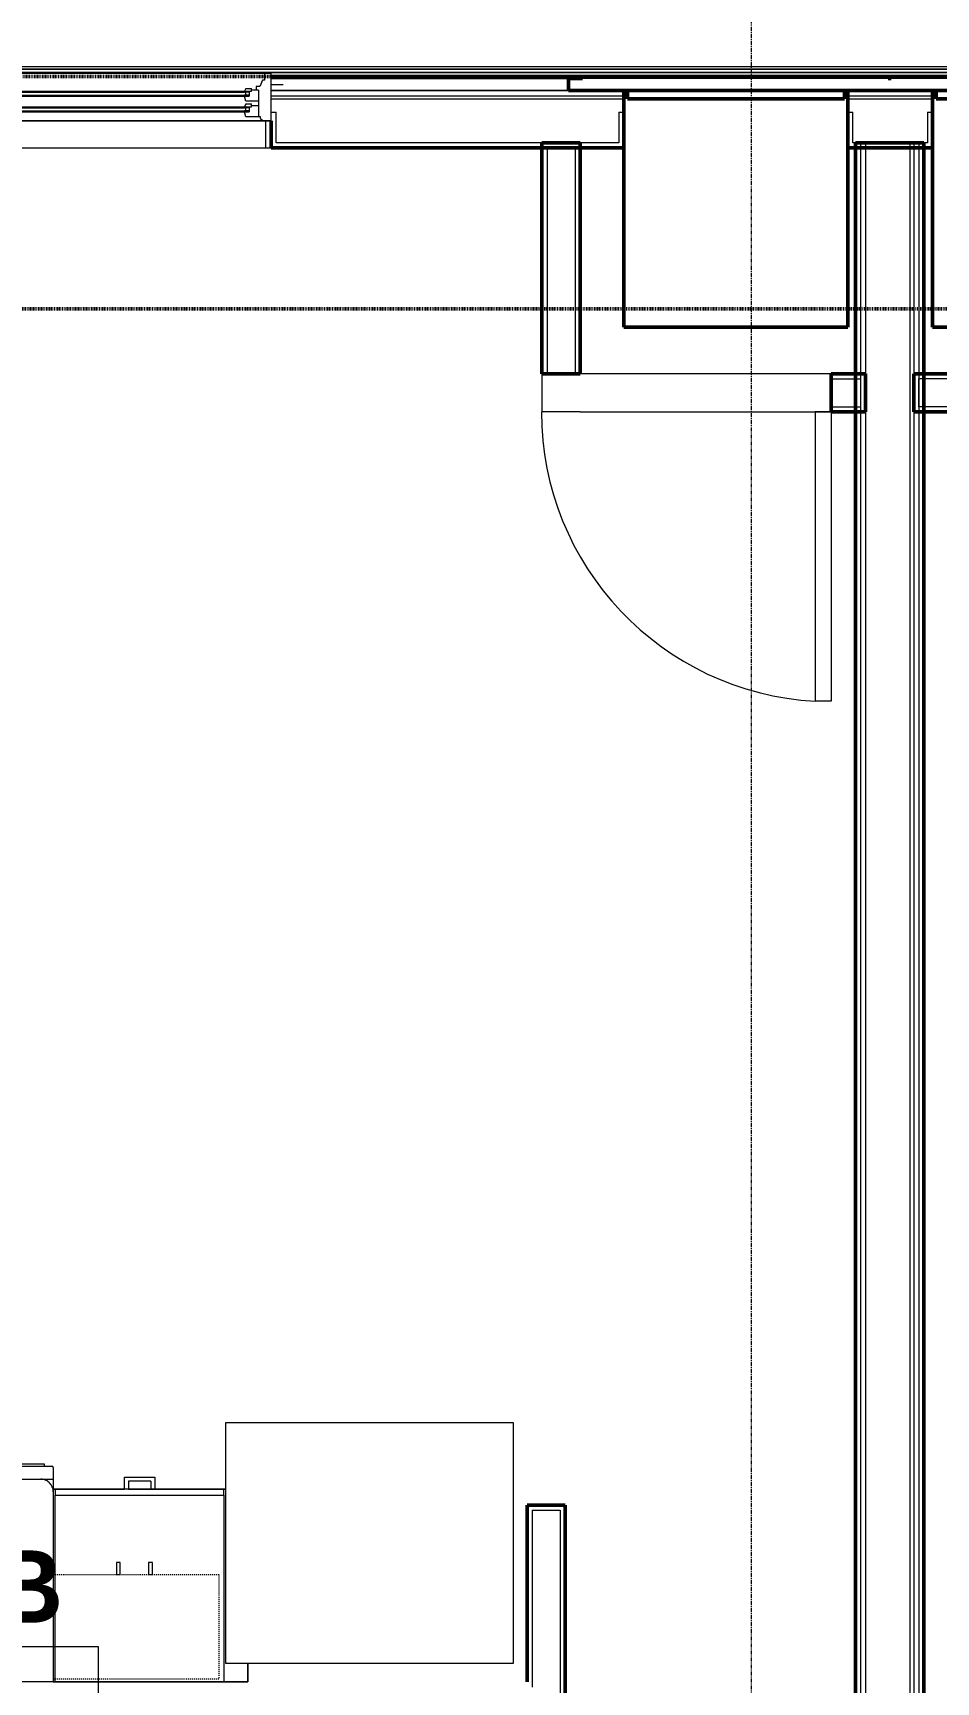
# Model space of a CAD drawing. Header units: inches. Extents: x -4235 to -464, y 9767 to 12347.
# Drawn here: x -3243.7 to -3131.4, y 11918.7 to 12124 of the extents above; entities that cross this region are included whole.
import ezdxf

# ---------------------------------------------------------------- set-up
doc = ezdxf.new("R2010")
doc.units = ezdxf.units.IN
doc.header["$MEASUREMENT"] = 0
for name, pattern in [('Dash', [0.25, 0.125, -0.125]), ('Dash 1_16_', [0.125, 0.0625, -0.0625]), ('Grid Line 1_2_', [0.875, 0.5, -0.125, 0.125, -0.125])]:
    doc.linetypes.add(name, pattern=pattern)
for name, color, linetype, lineweight in [('0-1', 7, 'Continuous', 5), ('0-2', 10, 'Continuous', 9), ('A-AREA-IDEN', 2, 'Continuous', 9), ('A-DOOR-1', 10, 'Continuous', 9), ('A-DOOR-2', 50, 'Continuous', 20), ('A-GENM', 5, 'Continuous', 9), ('A-GENM-4', 5, 'Continuous', 50), ('A-GLAZ-1', 151, 'Continuous', 9), ('A-GLAZ-2', 151, 'Continuous', 20), ('A-GLAZ-3', 151, 'Continuous', 50), ('A-WALL', 113, 'Continuous', 13), ('A-WALL-1', 7, 'Continuous', 50), ('A-WALL-2', 250, 'Continuous', 13), ('A-WALL-3', 10, 'Continuous', 9), ('A-WALL-4', 254, 'Continuous', 9), ('A-WALL-5', 113, 'Continuous', 9), ('A-WALL-6', 113, 'Continuous', 50), ('C-PROP-LINE-1', 91, 'Dash 1_16_', 50), ('I-WALL-1', 7, 'Continuous', 50), ('Q-CASE-1', 254, 'Continuous', 9), ('Q-CASE-2', 10, 'Continuous', 9), ('Q-CASE-3', 254, 'Dash', 9), ('Q-CASE-4', 10, 'Dash', 9), ('Q-SPCQ-1', 10, 'Continuous', 9), ('S-GRID-1', 1, 'Grid Line 1_2_', 9)]:
    doc.layers.add(name, color=color, linetype=linetype, lineweight=lineweight)
doc.styles.add('Century Gothic_B', font='GOTHICB.TTF', dxfattribs={"height": 9})

# ---------------------------------------------------------------- blocks, each defined once
blk = doc.blocks.new('SWING - SINGLE - FLUSH - 36_ x 80_ - OFFSET PIVOT DOOR AT MAGIC PAK AND WASHER_DRYER-3199415-BACKGROUND - RCP - 3RD FLOOR')
at = {"layer": 'A-DOOR-1'}
blk.add_arc((18, -2.37), 36.07, 180, 266.8211, dxfattribs=at)
at = {"layer": 'A-DOOR-2'}
for p, q in [((16, -2.37), (16, -38.39)), ((18, -2.37), (16, -2.37)), ((18, -2.37), (18, -38.39)), ((18, -38.39), (16, -38.39))]:
    blk.add_line(p, q, dxfattribs=at)
blk = doc.blocks.new('Refrigerator_-_Side-by-Side_6047 - 36_ X 30_-1372843-BACKGROUND - RCP - 3RD FLOOR')
at = {"layer": 'Q-SPCQ-1'}
for p, q in [((-17.88, 15.58), (17.87, 15.58)), ((-17.88, -14.42), (-17.88, 15.58)), ((17.87, 15.58), (17.87, -14.42)), ((17.87, -14.42), (-17.88, -14.42))]:
    blk.add_line(p, q, dxfattribs=at)
blk = doc.blocks.new('Dishwasher_15404 - 34_ counter-547918-BACKGROUND - RCP - 3RD FLOOR')
at = {"layer": 'Q-SPCQ-1'}
for p, q in [((0, 24), (23.68, 24)), ((0, 0), (0, 24)), ((23.68, 24), (25.25, 24)), ((25.25, 24), (26.68, 24)), ((25.25, 24), (25.25, 22.43)), ((26.87, 23.8), (26.87, 0.2)), ((26.87, 22.91), (27.12, 22.91)), ((27.12, 21.39), (27.12, 22.91)), ((25.25, 22.43), (25.25, 1.57)), ((27.12, 20.19), (27.12, 21.39)), ((27.12, 20.28), (27.37, 20.28)), ((27.12, 3.81), (27.12, 20.19)), ((27.12, 19.69), (27.37, 19.69)), ((27.12, 19.1), (27.37, 19.1)), ((27.12, 18.51), (27.37, 18.51)), ((27.37, 19.69), (27.37, 20.28)), ((27.37, 18.51), (27.37, 19.1)), ((27.12, 17.92), (27.37, 17.92)), ((27.12, 17.33), (27.37, 17.33)), ((27.12, 16.74), (27.37, 16.74)), ((27.37, 17.33), (27.37, 17.92)), ((27.37, 16.15), (27.37, 16.74)), ((27.12, 16.15), (27.37, 16.15)), ((27.37, 6.79), (27.12, 6.79)), ((27.37, 5.81), (27.37, 6.79)), ((27.12, 4.82), (27.37, 4.82)), ((27.37, 4.82), (27.37, 5.81)), ((27.12, 2.61), (27.12, 3.81)), ((27.12, 1.09), (27.12, 2.61)), ((23.68, 0), (0, 0)), ((25.25, 1.57), (25.25, 0)), ((26.87, 1.09), (27.12, 1.09)), ((25.25, 0), (23.68, 0)), ((26.68, 0), (25.25, 0))]:
    blk.add_line(p, q, dxfattribs=at)
for centre, radius, start, end in [((23.68, 22.43), 1.57, 360, 90), ((23.68, 22.43), 1.57, 32.077, 42.3359), ((23.68, 22.43), 1.57, 17.8182, 27.5266), ((23.68, 22.43), 1.57, 360, 13.6425), ((26.68, 23.8), 0.197, 360, 90), ((23.68, 1.57), 1.57, 270, 360), ((23.68, 1.57), 1.57, 317.6641, 327.923), ((23.68, 1.57), 1.57, 332.4734, 342.1818), ((23.68, 1.57), 1.57, 346.3575, 360), ((26.68, 0.2), 0.197, 270, 360), ((26.68, 0.2), 0.197, 270, 345)]:
    blk.add_arc(centre, radius, start, end, dxfattribs=at)
blk = doc.blocks.new('Base Cabinet 3 Drawer 230 - Base Cabinet 3 Drawer 230 21_-2554957-BACKGROUND - RCP - 3RD FLOOR')
at = {"layer": 'Q-CASE-2'}
for p, q in [((-9.76, -23.25), (-9.76, 0)), ((-9.76, 0), (11.24, 0)), ((11.24, 0), (11.24, -23.25)), ((-9.76, -23.25), (-9.76, -24)), ((11.24, -23.25), (-9.76, -23.25)), ((-9.76, -24), (11.24, -24)), ((-0.64, -24), (-1.14, -24)), ((-1.14, -25.5), (-1.14, -24)), ((-0.64, -25), (-0.64, -24)), ((2.11, -25), (2.11, -24)), ((2.11, -24), (2.61, -24)), ((2.61, -24), (2.61, -25.5)), ((11.24, -24), (11.24, -23.25)), ((2.61, -25.5), (-1.14, -25.5)), ((-0.64, -25), (2.11, -25))]:
    blk.add_line(p, q, dxfattribs=at)
blk = doc.blocks.new('300 Series Wall Hung Cabinet_302 - 21_ X 24_-2838688-BACKGROUND - RCP - 3RD FLOOR')
at = {"layer": 'Q-CASE-1'}
for p, q in [((-1.76, 14.69), (-2.25, 14.69)), ((-2.25, 14.69), (-2.25, 13.19)), ((-1.76, 13.19), (-1.76, 14.69)), ((2.24, 14.69), (1.75, 14.69)), ((1.75, 14.69), (1.75, 13.19)), ((2.24, 13.19), (2.24, 14.69)), ((-2.25, 13.19), (-1.76, 13.19)), ((1.75, 13.19), (2.24, 13.19))]:
    blk.add_line(p, q, dxfattribs=at)
at = {"layer": 'Q-CASE-3'}
for p, q in [((-10.1, 13.19), (10.5, 13.19)), ((10.5, 13.19), (10.5, 0.23))]:
    blk.add_line(p, q, dxfattribs=at)
at = {"layer": 'Q-CASE-4'}
blk.add_line((10.5, 0.19), (-10.1, 0.19), dxfattribs=at)
blk = doc.blocks.new('CTR - 1st Phase - Unit Layouts_rvt-1-BACKGROUND - RCP - 3RD FLOOR')
at = {"layer": 'A-WALL-1'}
for p, q in [((-3180.4, 12081.6), (-3180.4, 12110.34)), ((-3180.4, 12110.34), (-3179.77, 12110.34)), ((-3179.77, 12110.34), (-3176.27, 12110.34)), ((-3176.27, 12110.34), (-3175.65, 12110.34)), ((-3175.65, 12110.34), (-3175.65, 12081.6)), ((-3175.65, 12081.6), (-3180.4, 12081.6)), ((-3144.4, 12076.85), (-3144.4, 12081.6)), ((-3144.4, 12081.6), (-3140.12, 12081.6)), ((-3140.12, 12081.6), (-3140.12, 12080.97)), ((-3140.12, 12080.97), (-3140.12, 12077.47)), ((-3134.12, 12081.6), (-3129.85, 12081.6)), ((-3134.12, 12080.98), (-3134.12, 12081.6)), ((-3134.12, 12077.48), (-3134.12, 12080.98)), ((-3140.12, 12076.85), (-3144.4, 12076.85)), ((-3140.12, 12077.47), (-3140.12, 12076.85)), ((-3134.12, 12076.85), (-3134.12, 12077.48)), ((-3129.85, 12076.85), (-3134.12, 12076.85)), ((-3182.25, 11918.75), (-3182.25, 11940.76)), ((-3182.25, 11940.76), (-3181.62, 11940.76)), ((-3181.62, 11940.76), (-3178.12, 11940.76)), ((-3178.12, 11940.76), (-3177.5, 11940.76)), ((-3177.5, 11940.76), (-3177.5, 11835.24))]:
    blk.add_line(p, q, dxfattribs=at)
at = {"layer": 'A-WALL-2'}
for p, q in [((-3179.77, 12109.71), (-3179.77, 12081.6)), ((-3179.77, 12109.71), (-3176.27, 12109.71)), ((-3176.27, 12109.71), (-3176.27, 12081.6)), ((-3144.4, 12080.97), (-3140.75, 12080.97)), ((-3140.75, 12080.97), (-3140.75, 12077.47)), ((-3129.85, 12080.98), (-3133.5, 12080.98)), ((-3133.5, 12077.48), (-3133.5, 12080.98)), ((-3144.4, 12077.47), (-3140.75, 12077.47)), ((-3129.85, 12077.48), (-3133.5, 12077.48)), ((-3181.62, 11940.13), (-3178.12, 11940.13)), ((-3181.62, 11940.13), (-3181.62, 11918.12)), ((-3178.12, 11940.13), (-3178.12, 11835.24))]:
    blk.add_line(p, q, dxfattribs=at)
at = {"layer": 'A-WALL-3'}
for p, q in [((-3180.4, 12081.6), (-3180.4, 12076.85)), ((-3144.4, 12081.6), (-3175.65, 12081.6)), ((-3175.65, 12076.85), (-3180.4, 12076.85)), ((-3175.65, 12076.85), (-3144.4, 12076.85))]:
    blk.add_line(p, q, dxfattribs=at)
at = {"layer": 'A-WALL-4'}
for p, q in [((-3175.65, 12081.6), (-3180.4, 12081.6)), ((-3144.4, 12076.85), (-3144.4, 12081.6))]:
    blk.add_line(p, q, dxfattribs=at)
at = {"layer": 'A-WALL-5'}
for p, q in [((-3232.35, 11942.75), (-3241.22, 11942.75)), ((-3241.22, 11942.75), (-3232.35, 11942.75)), ((-3231.85, 11942.75), (-3232.35, 11942.75)), ((-3229.1, 11942.75), (-3231.85, 11942.75)), ((-3231.85, 11942.75), (-3229.1, 11942.75)), ((-3228.6, 11942.75), (-3229.1, 11942.75)), ((-3219.72, 11942.75), (-3228.6, 11942.75)), ((-3228.6, 11942.75), (-3219.72, 11942.75)), ((-3217, 11918.75), (-3217, 11921.06)), ((-3217, 11921.06), (-3217, 11918.75)), ((-3241.22, 11918.75), (-3217, 11918.75)), ((-3217, 11918.75), (-3241.22, 11918.75))]:
    blk.add_line(p, q, dxfattribs=at)
at = {"layer": '0-2'}
for name, p in [('SWING - SINGLE - FLUSH - 36_ x 80_ - OFFSET PIVOT DOOR AT MAGIC PAK AND WASHER_DRYER-3199415-BACKGROUND - RCP - 3RD FLOOR', (-3162.4, 12079.22)), ('Refrigerator_-_Side-by-Side_6047 - 36_ X 30_-1372843-BACKGROUND - RCP - 3RD FLOOR', (-3201.85, 11935.48)), ('300 Series Wall Hung Cabinet_302 - 21_ X 24_-2838688-BACKGROUND - RCP - 3RD FLOOR', (-3231.12, 11918.93))]:
    blk.add_blockref(name, p, dxfattribs=at)
for name, p, rotation in [('Dishwasher_15404 - 34_ counter-547918-BACKGROUND - RCP - 3RD FLOOR', (-3241.22, 11918.75), 90.00000000003523), ('Base Cabinet 3 Drawer 230 - Base Cabinet 3 Drawer 230 21_-2554957-BACKGROUND - RCP - 3RD FLOOR', (-3229.74, 11918.75), 180)]:
    blk.add_blockref(name, p, dxfattribs=dict(at, rotation=rotation))
blk = doc.blocks.new('CTR - 1st Phase - Common Walls_rvt-1-BACKGROUND - RCP - 3RD FLOOR')
at = {"layer": 'A-WALL-2'}
for p, q in [((-3140.75, 12110.34), (-3140.75, 11743.36)), ((-3140.12, 12110.34), (-3140.12, 11743.36)), ((-3134.62, 12110.34), (-3134.62, 11743.36)), ((-3134.12, 12110.34), (-3134.12, 11743.36)), ((-3133.5, 12110.34), (-3133.5, 11743.36))]:
    blk.add_line(p, q, dxfattribs=at)
at = {"layer": 'I-WALL-1'}
for p, q in [((-3141.37, 11743.36), (-3141.37, 12110.34)), ((-3141.37, 12110.34), (-3132.87, 12110.34)), ((-3132.87, 12110.34), (-3132.87, 11743.36))]:
    blk.add_line(p, q, dxfattribs=at)
blk = doc.blocks.new('Basic Wall _ EXT - FIBER CEMENT - LARGE - ___-2162455-BACKGROUND - RCP - 3RD FLOOR')
at = {"layer": 'A-WALL-5'}
for p, q in [((-2177.12, 12119.5), (-3861.63, 12119.5)), ((-2177.12, 12119.5), (-3861.63, 12119.5)), ((-2177.12, 12119.48), (-3861.62, 12119.48)), ((-2177.12, 12119.46), (-3861.6, 12119.46)), ((-2177.12, 12119.46), (-3861.6, 12119.46)), ((-2177.12, 12119.46), (-3861.59, 12119.46)), ((-2066.71, 12119.8), (-3738.82, 12119.8)), ((-3177.09, 12116.87), (-3214.11, 12116.87)), ((-3177.09, 12116.87), (-3214.11, 12116.87)), ((-3214.11, 12116.84), (-3177.09, 12116.84)), ((-3177.09, 12116.84), (-3214.11, 12116.84)), ((-3097.16, 12116.87), (-3177.09, 12116.87)), ((-3097.16, 12116.87), (-3177.09, 12116.87)), ((-3177.09, 12116.84), (-3170.2, 12116.84)), ((-3170.2, 12116.84), (-3177.09, 12116.84)), ((-3169.76, 12116.84), (-3170.2, 12116.84)), ((-3142.76, 12116.84), (-3169.76, 12116.84)), ((-3142.32, 12116.84), (-3142.76, 12116.84)), ((-3142.32, 12116.84), (-3131.8, 12116.84)), ((-3131.8, 12116.84), (-3142.32, 12116.84)), ((-3131.36, 12116.84), (-3131.8, 12116.84))]:
    blk.add_line(p, q, dxfattribs=at)
blk = doc.blocks.new('Basic Wall _ EXT - FIBER CEMENT - SMALL - ___-2145929-BACKGROUND - RCP - 3RD FLOOR')
at = {"layer": 'A-WALL-5'}
for p, q in [((-3057.93, 12119.12), (-3290.91, 12119.12)), ((-3057.93, 12119.05), (-3290.91, 12119.05)), ((-3060.14, 12118.67), (-3214.11, 12118.67)), ((-3060.14, 12118.59), (-3214.11, 12118.59)), ((-3060.14, 12118.59), (-3214.11, 12118.59)), ((-3170.2, 12116.17), (-3214.11, 12116.17)), ((-3170.2, 12116.17), (-3214.11, 12116.17)), ((-3131.8, 12116.17), (-3142.32, 12116.17)), ((-3131.8, 12116.17), (-3142.32, 12116.17))]:
    blk.add_line(p, q, dxfattribs=at)
blk = doc.blocks.new('Window-Double_Hung-Andersen-400_Series-Tilt_Wash - DOUBLE HUNG - COTTAGE - 3RD FLOOR-2888224-BACKGROUND - RCP - 3RD FLOOR')
at = {"layer": 'A-GLAZ-1'}
for p, q in [((-16.29, 2.5), (-15.7, 2.5)), ((-16.29, 2.12), (-15.7, 2.12)), ((-15.82, 2.5), (-15.82, 2.12)), ((-15.7, 2.63), (15.7, 2.63)), ((-15.7, 2.5), (15.7, 2.5)), ((-15.7, 2.12), (15.7, 2.12)), ((16.29, 2.5), (15.7, 2.5)), ((16.29, 2.12), (15.7, 2.12)), ((15.82, 2.5), (15.82, 2.12)), ((-16.29, 0.56), (-15.7, 0.56)), ((-16.29, 0.19), (-15.7, 0.19)), ((-15.82, 0.56), (-15.82, 0.19)), ((-15.7, 2), (15.7, 2)), ((-15.7, 0.69), (15.7, 0.69)), ((-15.7, 0.56), (15.7, 0.56)), ((-15.7, 0.19), (15.7, 0.19)), ((-15.7, 0.06), (15.7, 0.06)), ((16.29, 0.56), (15.7, 0.56)), ((16.29, 0.19), (15.7, 0.19)), ((15.82, 0.56), (15.82, 0.19)), ((18.95, -1.06), (-18.95, -1.06)), ((-18.95, -1.06), (-18.95, -4.44)), ((-18.32, -1.06), (-18.32, -4.44)), ((18.32, -1.06), (18.32, -4.44)), ((18.95, -4.44), (18.95, -1.06)), ((-19.01, -2.44), (-19.01, -3.94)), ((-19.01, -2.44), (-18.95, -2.44)), ((-19.01, -3.94), (-18.95, -3.94)), ((18.95, -2.44), (19.01, -2.44)), ((18.95, -3.94), (19.01, -3.94)), ((19.01, -3.94), (19.01, -2.44)), ((-18.95, -4.44), (18.95, -4.44))]:
    blk.add_line(p, q, dxfattribs=at)
at = {"layer": 'A-GLAZ-2'}
for p, q in [((19.01, 4.81), (-19.01, 4.81)), ((-19.01, 4.81), (-19.01, -1.06)), ((-18.2, 4.81), (-18.2, 4)), ((18.2, 4.81), (18.2, 4)), ((19.01, -1.06), (19.01, 4.81)), ((-19.01, 3.44), (-20.51, 3.44)), ((-18.2, 4), (-17.92, 4)), ((-17.92, 4), (-17.61, 3.19)), ((-17.61, 3.19), (-17.14, 3.19)), ((-17.42, 2.75), (-16.57, 2.75)), ((-17.42, 2.75), (-17.42, -0.56)), ((-17.14, 3.19), (-17.14, 2.75)), ((-15.86, 2.97), (-16.57, 2.97)), ((-16.57, 2.63), (-16.57, 2.97)), ((-15.7, 2.63), (-16.57, 2.63)), ((-16.29, 2.63), (-16.29, 2)), ((-15.86, 2.97), (-15.7, 2.63)), ((15.86, 2.97), (15.7, 2.63)), ((15.7, 2.63), (16.57, 2.63)), ((15.86, 2.97), (16.57, 2.97)), ((16.29, 2.63), (16.29, 2)), ((16.57, 2.63), (16.57, 2.97)), ((17.42, 2.75), (16.57, 2.75)), ((17.14, 3.19), (17.14, 2.75)), ((17.61, 3.19), (17.14, 3.19)), ((17.42, 2.75), (17.42, -0.56)), ((17.92, 4), (17.61, 3.19)), ((18.2, 4), (17.92, 4)), ((19.01, 3.44), (20.51, 3.44)), ((-17.42, 1.37), (-15.86, 1.37)), ((-17.42, 0.81), (-16.57, 0.81)), ((-15.86, 1.03), (-16.57, 1.03)), ((-16.57, 0.69), (-16.57, 1.03)), ((-15.7, 0.69), (-16.57, 0.69)), ((-15.7, 2), (-16.29, 2)), ((-16.29, 0.69), (-16.29, 0.06)), ((-15.7, 0.06), (-16.29, 0.06)), ((-15.86, 1.37), (-15.7, 2)), ((-15.86, 1.03), (-15.7, 0.69)), ((-15.86, -0.56), (-15.7, 0.06)), ((15.7, 2), (16.29, 2)), ((15.86, 1.37), (15.7, 2)), ((15.86, 1.03), (15.7, 0.69)), ((15.7, 0.69), (16.57, 0.69)), ((15.7, 0.06), (16.29, 0.06)), ((15.86, -0.56), (15.7, 0.06)), ((17.42, 1.37), (15.86, 1.37)), ((15.86, 1.03), (16.57, 1.03)), ((16.29, 0.69), (16.29, 0.06)), ((16.57, 0.69), (16.57, 1.03)), ((17.42, 0.81), (16.57, 0.81)), ((-19.01, -1.06), (19.01, -1.06)), ((-17.67, -0.78), (-18, -1.06)), ((-17.67, -0.78), (-17.67, -0.56)), ((-17.67, -0.56), (-15.86, -0.56)), ((17.67, -0.56), (15.86, -0.56)), ((17.67, -0.78), (17.67, -0.56)), ((17.67, -0.78), (18, -1.06))]:
    blk.add_line(p, q, dxfattribs=at)
blk = doc.blocks.new('Perforated Panel at Magic-Pak - hvac panel - 3rd floor-2505074-BACKGROUND - RCP - 3RD FLOOR')
at = {"layer": 'A-GLAZ-3'}
for p, q in [((-19.01, -4.37), (-19.01, -4.44)), ((19.01, -4.37), (-19.01, -4.37)), ((-19.01, -4.44), (19.01, -4.44)), ((19.01, -4.44), (19.01, -4.37))]:
    blk.add_line(p, q, dxfattribs=at)
blk = doc.blocks.new('V-Series_EWC4_SPVU_RFA_2015 - 2ND AND 3RD FLOOR-2226480-BACKGROUND - RCP - 3RD FLOOR')
at = {"layer": 'A-GENM-4'}
for p, q in [((-3858.97, 11736.15), (-3858.97, 11736.59)), ((-3858.97, 11736.59), (-3829.54, 11736.59)), ((-3858.97, 11735.65), (-3858.97, 11736.15)), ((-3858.97, 11736.15), (-3857.97, 11736.15)), ((-3857.97, 11736.15), (-3858.97, 11736.15)), ((-3858.97, 11709.65), (-3858.97, 11735.65)), ((-3857.97, 11736.15), (-3857.97, 11735.65)), ((-3857.97, 11709.15), (-3857.97, 11736.15)), ((-3857.97, 11735.65), (-3857.97, 11709.65)), ((-3829.54, 11736.59), (-3829.54, 11708.71)), ((-3858.97, 11709.15), (-3858.97, 11709.65)), ((-3857.97, 11709.15), (-3858.97, 11709.15)), ((-3858.97, 11708.71), (-3858.97, 11709.15)), ((-3858.97, 11709.15), (-3857.97, 11709.15)), ((-3857.97, 11709.65), (-3857.97, 11709.15)), ((-3829.54, 11708.71), (-3858.97, 11708.71))]:
    blk.add_line(p, q, dxfattribs=at)
blk = doc.blocks.new('Family - ___-2835860-BACKGROUND - RCP - 3RD FLOOR')
at = {"layer": 'C-PROP-LINE-1'}
blk.add_line((-2636.92, 12118.59), (-3860.72, 12118.59), dxfattribs=at)
blk = doc.blocks.new('Family - ___-2835903-BACKGROUND - RCP - 3RD FLOOR')
at = {"layer": 'C-PROP-LINE-1'}
blk.add_line((-2096.82, 12089.69), (-3831.82, 12089.69), dxfattribs=at)
blk = doc.blocks.new('Family - ___-2835932-BACKGROUND - RCP - 3RD FLOOR')
at = {"layer": 'C-PROP-LINE-1'}
blk.add_line((-2067.92, 12118.59), (-3860.72, 12118.59), dxfattribs=at)

msp = doc.modelspace()

# ---------------------------------------------------------------- linework, layer by layer
at = {"layer": 'A-AREA-IDEN', "flags": 128}
msp.add_lwpolyline([(-3320.14, 11923.16), (-3235.64, 11923.16), (-3235.64, 11901.66), (-3320.14, 11901.66)], close=True, dxfattribs=at)
at = {"layer": 'A-WALL'}
for p, q in [((-3214.11, 12118.34), (-3177.09, 12118.34)), ((-3214.11, 12116.84), (-3177.09, 12116.84)), ((-3214.11, 12115.84), (-3170.2, 12115.84)), ((-3142.32, 12115.84), (-3131.8, 12115.84)), ((-3214.11, 12114.15), (-3213.49, 12114.15)), ((-3213.49, 12110.34), (-3213.49, 12114.15)), ((-3170.82, 12114.15), (-3170.2, 12114.15)), ((-3170.82, 12114.15), (-3170.82, 12110.34)), ((-3142.32, 12114.15), (-3141.7, 12114.15)), ((-3141.7, 12110.34), (-3141.7, 12114.15)), ((-3132.42, 12114.15), (-3131.8, 12114.15)), ((-3132.42, 12114.15), (-3132.42, 12110.34)), ((-3170.82, 12110.34), (-3213.49, 12110.34)), ((-3132.42, 12110.34), (-3141.7, 12110.34))]:
    msp.add_line(p, q, dxfattribs=at)
at = {"layer": 'A-WALL-5'}
for p, q in [((-3137.31, 12118.34), (-3175.34, 12118.34)), ((-3098.91, 12118.34), (-3136.94, 12118.34)), ((-3170.2, 12116.84), (-3142.32, 12116.84)), ((-3131.8, 12116.84), (-3103.92, 12116.84)), ((-3214.17, 12109.71), (-3214.11, 12109.71))]:
    msp.add_line(p, q, dxfattribs=at)
at = {"layer": 'A-WALL-6'}
for p, q in [((-3214.11, 12118.59), (-3175.34, 12118.59)), ((-3175.34, 12118.34), (-3177.09, 12118.34)), ((-3177.09, 12118.34), (-3177.09, 12116.84)), ((-3175.34, 12118.59), (-3175.34, 12118.34)), ((-3137.31, 12118.59), (-3136.94, 12118.59)), ((-3137.31, 12118.34), (-3137.31, 12118.59)), ((-3136.94, 12118.34), (-3137.31, 12118.34)), ((-3136.94, 12118.59), (-3136.94, 12118.34)), ((-3177.09, 12116.84), (-3170.2, 12116.84)), ((-3170.2, 12116.84), (-3170.2, 12109.71)), ((-3142.32, 12109.71), (-3142.32, 12116.84)), ((-3142.32, 12116.84), (-3131.8, 12116.84)), ((-3131.8, 12116.84), (-3131.8, 12109.71)), ((-3214.11, 12109.71), (-3214.11, 12113.09)), ((-3170.2, 12109.71), (-3214.11, 12109.71)), ((-3131.8, 12109.71), (-3142.32, 12109.71))]:
    msp.add_line(p, q, dxfattribs=at)
at = {"layer": 'S-GRID-1'}
msp.add_line((-3154.32, 9836.18), (-3154.32, 12297.95), dxfattribs=at)

# ---------------------------------------------------------------- block references
at = {"layer": '0-1'}
for name in ['CTR - 1st Phase - Unit Layouts_rvt-1-BACKGROUND - RCP - 3RD FLOOR', 'CTR - 1st Phase - Common Walls_rvt-1-BACKGROUND - RCP - 3RD FLOOR']:
    msp.add_blockref(name, (0, 0), dxfattribs=at)
at = {"layer": 'A-GENM', "rotation": 269.9999999999999}
for p in [(-14878.91, 8257.87), (-14840.51, 8257.87)]:
    msp.add_blockref('V-Series_EWC4_SPVU_RFA_2015 - 2ND AND 3RD FLOOR-2226480-BACKGROUND - RCP - 3RD FLOOR', p, dxfattribs=at)
at = {"layer": 'A-GLAZ-1'}
msp.add_blockref('Window-Double_Hung-Andersen-400_Series-Tilt_Wash - DOUBLE HUNG - COTTAGE - 3RD FLOOR-2888224-BACKGROUND - RCP - 3RD FLOOR', (-3233.12, 12114.15), dxfattribs=at)
at = {"layer": 'A-GLAZ-1', "rotation": 180}
for p in [(-3156.32, 12114.15), (-3117.92, 12114.15)]:
    msp.add_blockref('Perforated Panel at Magic-Pak - hvac panel - 3rd floor-2505074-BACKGROUND - RCP - 3RD FLOOR', p, dxfattribs=at)
at = {"layer": 'A-WALL-5'}
for name in ['Basic Wall _ EXT - FIBER CEMENT - SMALL - ___-2145929-BACKGROUND - RCP - 3RD FLOOR', 'Basic Wall _ EXT - FIBER CEMENT - LARGE - ___-2162455-BACKGROUND - RCP - 3RD FLOOR']:
    msp.add_blockref(name, (0, 0), dxfattribs=at)
at = {"layer": 'C-PROP-LINE-1'}
for name in ['Family - ___-2835860-BACKGROUND - RCP - 3RD FLOOR', 'Family - ___-2835932-BACKGROUND - RCP - 3RD FLOOR', 'Family - ___-2835903-BACKGROUND - RCP - 3RD FLOOR']:
    msp.add_blockref(name, (0, 0), dxfattribs=at)

# ---------------------------------------------------------------- texts
at = {"layer": 'A-AREA-IDEN', "insert": (-3312.89, 11935.13), "char_height": 9, "width": 84.537, "attachment_point": 1, "style": 'Century Gothic_B'}
msp.add_mtext('ADA TYPE B', dxfattribs=at)

doc.saveas('drawing.dxf')
